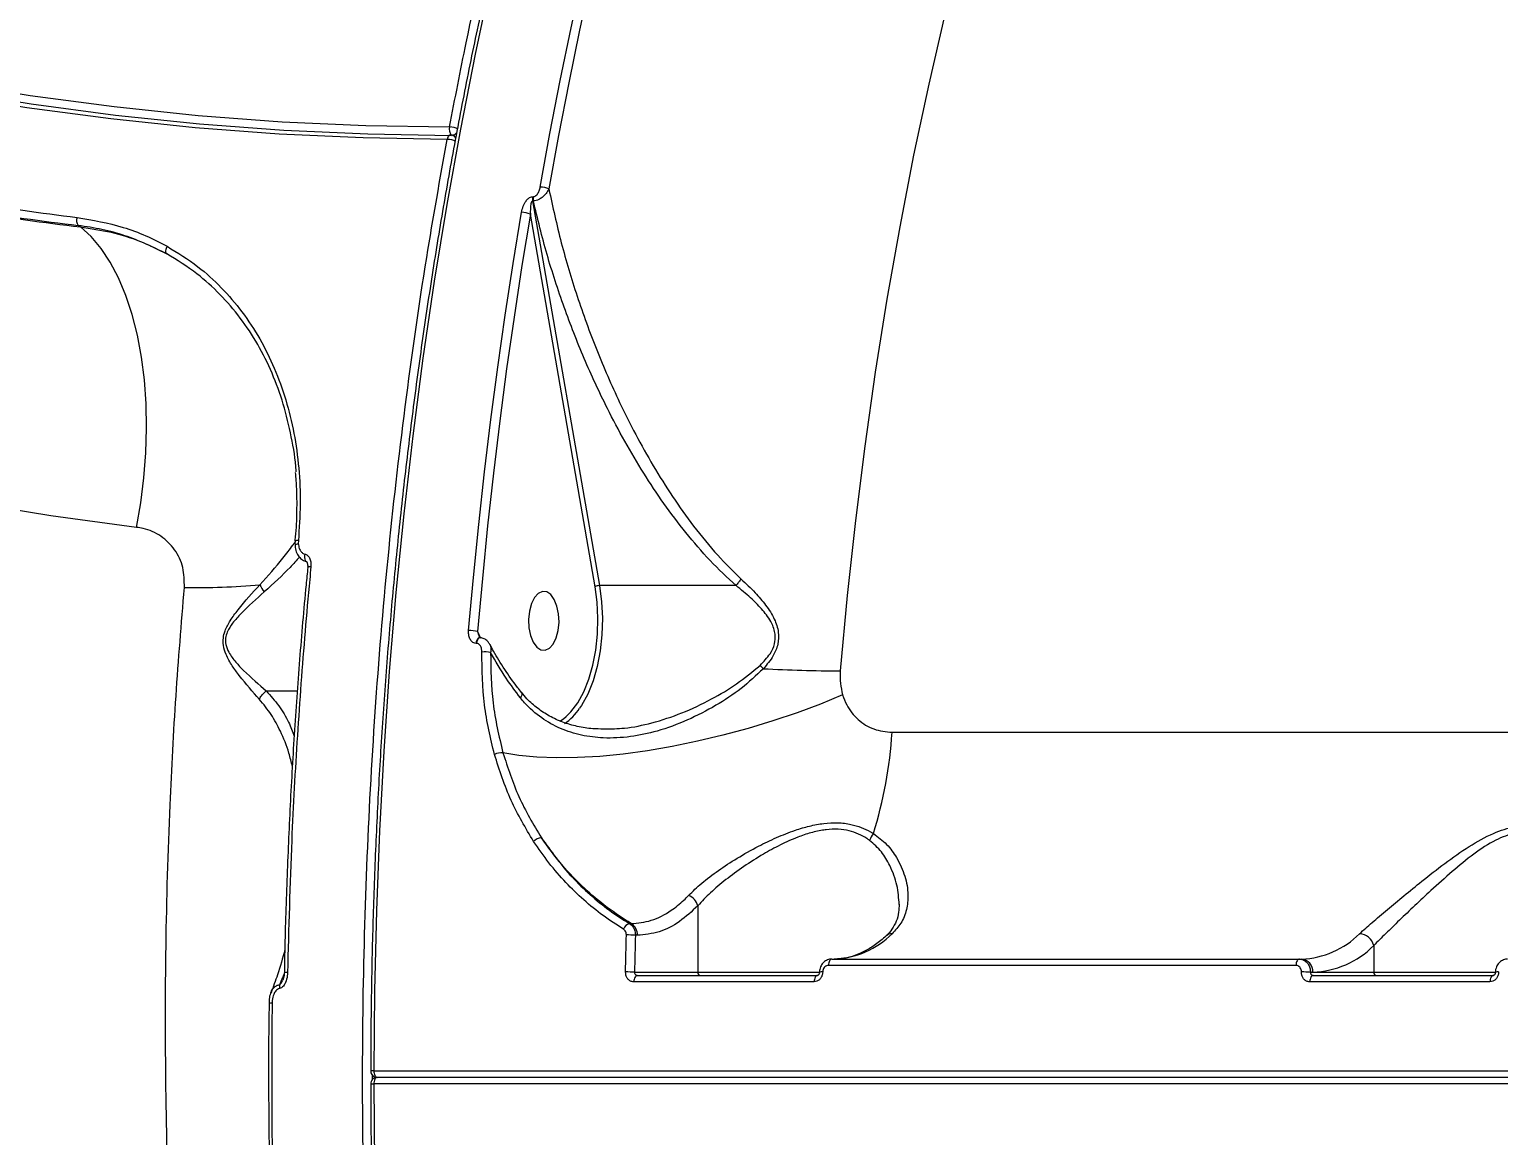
# Model space of a CAD drawing. Header units: millimetres. Extents: x -9609 to 9022, y -7175 to 8108.
# Drawn here: x -4015.3 to -3791.7, y 3598.4 to 3766.6 of the extents above; entities that cross this region are included whole.
import ezdxf

# ---------------------------------------------------------------- set-up
doc = ezdxf.new("R2010")
doc.units = ezdxf.units.MM
for name, color, linetype in [('DIKOM_ОБЪЕКТ', 7, 'Continuous'), ('DIKOM_РАЗМЕР_ЗОНА', 7, 'Continuous'), ('DIKOM_РАЗМЕР_ОБЪЕКТА', 7, 'Continuous')]:
    doc.layers.add(name, color=color, linetype=linetype)
doc.styles.add('style1', font='arial.ttf', dxfattribs={"width": 0.8})
doc.dimstyles.new('1-50', dxfattribs={"dimtxt": 300, "dimasz": 200, "dimexe": 100, "dimexo": 0, "dimgap": 100, "dimtad": 1, "dimtxsty": 'style1', "dimcen": 200, "dimclrd": 7, "dimclre": 7, "dimclrt": 7, "dimadec": 1, "dimazin": 2, "dimtfac": 1, "dimtmove": 0, "dimatfit": 2, "dimfxl": 0, "dimlwd": 25, "dimlwe": 18, "dimarcsym": 0})

# ---------------------------------------------------------------- blocks, each defined once
blk = doc.blocks.new('*D10')
at = {"layer": 'Defpoints', "color": 0, "transparency": 16777216}
for p in [(-405.54, 6589.16), (-8044.66, -3492.79), (424.09, -3492.79)]:
    blk.add_point(p, dxfattribs=at)
at = {"layer": 'DIKOM_РАЗМЕР_ОБЪЕКТА', "color": 7, "lineweight": 18, "transparency": 16777216}
for p, q in [((-405.54, 6589.16), (-8144.66, 6589.16)), ((424.09, -3492.79), (-8144.66, -3492.79))]:
    blk.add_line(p, q, dxfattribs=at)
at = {"layer": 'DIKOM_РАЗМЕР_ОБЪЕКТА', "color": 7, "lineweight": 25, "transparency": 16777216}
blk.add_line((-8044.66, 6389.16), (-8044.66, -3292.79), dxfattribs=at)
at = {"layer": 'DIKOM_РАЗМЕР_ОБЪЕКТА', "color": 7, "transparency": 16777216}
for points in [[(-8077.99, 6389.16), (-8011.32, 6389.16), (-8044.66, 6589.16)], [(-8077.99, -3292.79), (-8011.32, -3292.79), (-8044.66, -3492.79)]]:
    blk.add_solid(points, dxfattribs=at)
at = {"layer": 'DIKOM_РАЗМЕР_ОБЪЕКТА', "color": 7, "transparency": 16777216, "insert": (-8297.83, 1541.5), "char_height": 300, "attachment_point": 5, "rotation": 90, "style": 'style1'}
blk.add_mtext('10100', dxfattribs=at)
blk = doc.blocks.new('*D13')
at = {"layer": 'Defpoints', "color": 0, "transparency": 16777216}
for p in [(-4933.28, 8107.63), (-9158.98, -4977.79), (-1652.91, -4977.79)]:
    blk.add_point(p, dxfattribs=at)
at = {"layer": 'DIKOM_РАЗМЕР_ЗОНА', "color": 7, "lineweight": 18, "transparency": 16777216}
for p, q in [((-4933.28, 8107.63), (-9258.98, 8107.63)), ((-1652.91, -4977.79), (-9258.98, -4977.79))]:
    blk.add_line(p, q, dxfattribs=at)
at = {"layer": 'DIKOM_РАЗМЕР_ЗОНА', "color": 7, "lineweight": 25, "transparency": 16777216}
blk.add_line((-9158.98, 7907.63), (-9158.98, -4777.79), dxfattribs=at)
at = {"layer": 'DIKOM_РАЗМЕР_ЗОНА', "color": 7, "transparency": 16777216}
for points in [[(-9192.32, 7907.63), (-9125.65, 7907.63), (-9158.98, 8107.63)], [(-9192.32, -4777.79), (-9125.65, -4777.79), (-9158.98, -4977.79)]]:
    blk.add_solid(points, dxfattribs=at)
at = {"layer": 'DIKOM_РАЗМЕР_ЗОНА', "color": 7, "transparency": 16777216, "insert": (-9412.26, 1541.5), "char_height": 300, "attachment_point": 5, "rotation": 90, "style": 'style1'}
blk.add_mtext('13100', dxfattribs=at)

msp = doc.modelspace()

# ---------------------------------------------------------------- linework, layer by layer
at = {"layer": 'DIKOM_ОБЪЕКТ', "color": 7, "linetype": 'Continuous', "lineweight": 15}
for p, q in [((-3950.373, 3750.222), (-3950.62, 3750.396)), ((-3938.678, 3741.193), (-3938.573, 3741.193)), ((-3929.183, 3681.864), (-3939.023, 3738.513)), ((-3938.678, 3740.554), (-3928.51, 3682.024)), ((-3938.573, 3740.554), (-3938.678, 3740.554)), ((-4007.494, 3736.587), (-4007.811, 3736.815)), ((-3974.826, 3688.8), (-3974.825, 3688.787)), ((-3974.327, 3688.896), (-3974.335, 3688.394)), ((-3972.909, 3684.812), (-3972.909, 3684.808)), ((-3907.726, 3682.024), (-3928.51, 3682.024)), ((-3947.047, 3675.025), (-3946.624, 3674.052)), ((-3947.215, 3673.232), (-3947.29, 3673.232)), ((-3979.205, 3666.013), (-3974.479, 3666.013)), ((-3927.918, 3660.228), (-3927.719, 3660.235)), ((-3883.968, 3659.715), (-3583.959, 3659.715)), ((-3913.535, 3633.314), (-3913.535, 3623.212)), ((-3923.949, 3630.609), (-3923.665, 3630.609)), ((-3922.725, 3628.825), (-3923.033, 3628.825)), ((-3810.675, 3627.263), (-3810.675, 3623.212)), ((-3893.142, 3625.212), (-3821.997, 3625.212)), ((-3821.997, 3625.212), (-3821.657, 3625.212)), ((-3923.163, 3623.212), (-3913.535, 3623.212)), ((-3922.763, 3622.712), (-3895.334, 3622.712)), ((-3913.535, 3623.212), (-3894.976, 3623.212)), ((-3822.512, 3624.253), (-3893.656, 3624.253)), ((-3820.303, 3623.212), (-3819.943, 3623.212)), ((-3819.943, 3623.212), (-3810.675, 3623.212)), ((-3819.903, 3622.712), (-3792.473, 3622.712)), ((-3810.675, 3623.212), (-3792.116, 3623.212)), ((-3895.848, 3621.747), (-3923.278, 3621.747)), ((-3792.988, 3621.747), (-3820.417, 3621.747)), ((-3978.817, 3618.473), (-3978.815, 3618.471)), ((-3963.098, 3607.586), (-3963.095, 3606.832)), ((-3962.836, 3608.215), (-3547.967, 3608.215)), ((-3547.452, 3607.212), (-3962.321, 3607.212)), ((-3547.967, 3606.21), (-3962.836, 3606.21))]:
    msp.add_line(p, q, dxfattribs=at)
at = {"layer": 'DIKOM_ОБЪЕКТ', "color": 7, "linetype": 'Continuous', "lineweight": 15, "flags": 128}
for points in [[(-4212.761, 3832.758), (-4201.108, 3825.421), (-4189.324, 3818.41), (-4177.418, 3811.728), (-4165.398, 3805.381), (-4153.27, 3799.373), (-4141.043, 3793.707), (-4128.726, 3788.388), (-4116.326, 3783.418), (-4103.851, 3778.801), (-4091.309, 3774.541), (-4078.709, 3770.639), (-4066.059, 3767.099), (-4053.367, 3763.922), (-4040.642, 3761.111), (-4027.891, 3758.668), (-4015.124, 3756.594), (-4002.348, 3754.891), (-3989.572, 3753.56), (-3976.804, 3752.601), (-3964.053, 3752.015), (-3951.328, 3751.803)], [(-3951.681, 3749.919), (-3964.445, 3750.132), (-3977.235, 3750.719), (-3990.041, 3751.681), (-4002.855, 3753.016), (-4015.669, 3754.725), (-4028.475, 3756.805), (-4041.264, 3759.255), (-4054.028, 3762.074), (-4066.758, 3765.261), (-4079.447, 3768.812), (-4092.085, 3772.725), (-4104.664, 3776.999), (-4117.177, 3781.629), (-4129.615, 3786.614), (-4141.969, 3791.949), (-4154.233, 3797.632), (-4166.397, 3803.659), (-4178.454, 3810.025), (-4190.396, 3816.727), (-4202.214, 3823.76), (-4213.902, 3831.119)], [(-4213.075, 3831.667), (-4201.394, 3824.313), (-4189.583, 3817.284), (-4177.649, 3810.587), (-4165.6, 3804.225), (-4153.443, 3798.202), (-4141.187, 3792.523), (-4128.841, 3787.191), (-4116.411, 3782.209), (-4103.906, 3777.581), (-4091.335, 3773.311), (-4078.704, 3769.4), (-4066.024, 3765.851), (-4053.302, 3762.667), (-4040.546, 3759.849), (-4027.766, 3757.4), (-4014.968, 3755.322), (-4002.161, 3753.614), (-3989.355, 3752.28), (-3976.557, 3751.319), (-3963.776, 3750.732), (-3951.02, 3750.519)], [(-3937.512, 3742.667), (-3936.037, 3750.799), (-3934.476, 3758.872), (-3932.83, 3766.88), (-3931.1, 3774.821), (-3929.285, 3782.691), (-3927.389, 3790.487), (-3925.41, 3798.207), (-3923.35, 3805.845)], [(-3922.075, 3805.407), (-3924.13, 3797.785), (-3926.104, 3790.083), (-3927.997, 3782.304), (-3929.807, 3774.451), (-3931.534, 3766.527), (-3933.176, 3758.537), (-3934.733, 3750.483), (-3936.205, 3742.368)], [(-3945.02, 3774.128), (-3947.431, 3762.874), (-3949.673, 3751.488), (-3951.744, 3739.982), (-3953.642, 3728.363), (-3955.365, 3716.642), (-3956.913, 3704.829), (-3958.283, 3692.934), (-3959.475, 3680.967), (-3960.488, 3668.937), (-3961.32, 3656.856), (-3961.972, 3644.733), (-3962.442, 3632.578), (-3962.73, 3620.402), (-3962.836, 3608.215)], [(-3875.949, 3768.933), (-3878.406, 3758.304), (-3880.695, 3747.533), (-3882.814, 3736.632), (-3884.761, 3725.611), (-3886.533, 3714.479), (-3888.131, 3703.248), (-3889.55, 3691.927), (-3890.792, 3680.527), (-3891.854, 3669.06)], [(-3951.195, 3750.579), (-3951.218, 3750.578), (-3951.318, 3750.55), (-3951.414, 3750.485), (-3951.501, 3750.385), (-3951.576, 3750.254), (-3951.637, 3750.096), (-3951.681, 3749.919)], [(-3998.948, 3690.892), (-4012, 3692.651), (-4025.044, 3694.756), (-4038.073, 3697.207), (-4051.08, 3700.002), (-4064.058, 3703.14), (-4076.998, 3706.618), (-4089.895, 3710.436), (-4102.742, 3714.59), (-4115.531, 3719.079), (-4128.255, 3723.9), (-4140.907, 3729.051), (-4153.481, 3734.528), (-4165.968, 3740.329), (-4178.364, 3746.45)], [(-3948.413, 3675.187), (-3947.689, 3683.265), (-3946.884, 3691.314), (-3945.998, 3699.33), (-3945.031, 3707.312), (-3943.985, 3715.255), (-3942.859, 3723.157), (-3941.653, 3731.015), (-3940.369, 3738.826)], [(-3939.023, 3738.513), (-3940.305, 3730.721), (-3941.507, 3722.881), (-3942.63, 3714.998), (-3943.674, 3707.073), (-3944.638, 3699.111), (-3945.522, 3691.113), (-3946.325, 3683.084), (-3947.047, 3675.025)], [(-3998.948, 3690.892), (-3998.298, 3694.641), (-3997.824, 3698.431), (-3997.533, 3702.228), (-3997.425, 3705.997), (-3997.503, 3709.705), (-3997.764, 3713.316), (-3998.207, 3716.799), (-3998.829, 3720.121), (-3999.622, 3723.253), (-4000.581, 3726.165), (-4001.695, 3728.831), (-4002.956, 3731.226), (-4004.352, 3733.33), (-4005.869, 3735.123), (-4007.494, 3736.587)], [(-3994.312, 3733.658), (-3994.399, 3733.487), (-3994.467, 3733.312), (-3994.511, 3733.138), (-3994.531, 3732.973), (-3994.526, 3732.822), (-3994.496, 3732.691), (-3994.442, 3732.585), (-3994.367, 3732.508)], [(-3974.335, 3688.394), (-3974.503, 3688.352), (-3974.642, 3688.303), (-3974.747, 3688.25), (-3974.812, 3688.195), (-3974.836, 3688.14), (-3974.836, 3688.134)], [(-3973.343, 3686.833), (-3973.391, 3686.553), (-3973.395, 3686.28), (-3973.354, 3686.037), (-3973.272, 3685.843), (-3973.156, 3685.713), (-3973.08, 3685.674)], [(-3972.413, 3684.901), (-3972.573, 3684.897), (-3972.706, 3684.887), (-3972.809, 3684.87), (-3972.877, 3684.847), (-3972.908, 3684.819), (-3972.909, 3684.812)], [(-3934.97, 3678.921), (-3935.378, 3679.928), (-3935.915, 3680.671), (-3936.538, 3681.09), (-3937.197, 3681.151), (-3937.839, 3680.849), (-3938.41, 3680.209), (-3938.865, 3679.282), (-3939.167, 3678.143), (-3939.292, 3676.886), (-3939.23, 3675.611), (-3938.984, 3674.421), (-3938.576, 3673.415), (-3938.039, 3672.672), (-3937.416, 3672.253), (-3936.757, 3672.192), (-3936.116, 3672.494), (-3935.544, 3673.134), (-3935.089, 3674.061), (-3934.787, 3675.2), (-3934.662, 3676.457), (-3934.725, 3677.732), (-3934.97, 3678.921)], [(-3933.578, 3662.096), (-3932.855, 3662.817), (-3931.816, 3664.199), (-3930.897, 3665.872), (-3930.12, 3667.799), (-3929.503, 3669.932), (-3929.061, 3672.224), (-3928.805, 3674.619), (-3928.739, 3677.062), (-3928.866, 3679.496), (-3929.183, 3681.864)], [(-3928.51, 3682.024), (-3928.184, 3679.582), (-3928.053, 3677.071), (-3928.121, 3674.552), (-3928.386, 3672.082), (-3928.842, 3669.719), (-3929.478, 3667.519), (-3930.279, 3665.533), (-3931.227, 3663.807), (-3931.523, 3663.366)], [(-3946.709, 3674.074), (-3946.845, 3674.038), (-3946.979, 3673.923), (-3947.091, 3673.74), (-3947.172, 3673.503), (-3947.215, 3673.232)], [(-3891.501, 3665.418), (-3894.882, 3664.011), (-3898.431, 3662.679), (-3902.111, 3661.434), (-3905.889, 3660.288), (-3909.725, 3659.253), (-3913.583, 3658.339), (-3917.423, 3657.555), (-3921.208, 3656.909), (-3924.901, 3656.407), (-3928.466, 3656.054), (-3931.866, 3655.854), (-3935.069, 3655.809), (-3938.043, 3655.918), (-3940.759, 3656.182), (-3943.189, 3656.596)], [(-3934.521, 3661.398), (-3933.992, 3661.758), (-3933.578, 3662.096)], [(-3924.535, 3623.25), (-3924.521, 3623.954), (-3924.506, 3624.657), (-3924.491, 3625.361), (-3924.475, 3626.064), (-3924.458, 3626.767), (-3924.441, 3627.47), (-3924.423, 3628.174), (-3924.405, 3628.877)], [(-3923.033, 3628.825), (-3923.052, 3628.124), (-3923.069, 3627.422), (-3923.086, 3626.721), (-3923.103, 3626.019), (-3923.119, 3625.317), (-3923.134, 3624.616), (-3923.149, 3623.914), (-3923.163, 3623.212)], [(-3893.142, 3625.212), (-3893.24, 3625.194), (-3893.334, 3625.14), (-3893.421, 3625.052), (-3893.499, 3624.933), (-3893.563, 3624.789), (-3893.612, 3624.623), (-3893.643, 3624.442), (-3893.656, 3624.253)], [(-3821.997, 3625.212), (-3822.095, 3625.194), (-3822.19, 3625.14), (-3822.277, 3625.052), (-3822.354, 3624.933), (-3822.418, 3624.789), (-3822.467, 3624.623), (-3822.499, 3624.442), (-3822.512, 3624.253)], [(-3922.763, 3622.712), (-3922.861, 3622.694), (-3922.956, 3622.639), (-3923.043, 3622.551), (-3923.121, 3622.431), (-3923.185, 3622.286), (-3923.233, 3622.119), (-3923.265, 3621.937), (-3923.278, 3621.747)], [(-3895.334, 3622.712), (-3895.432, 3622.694), (-3895.526, 3622.639), (-3895.614, 3622.551), (-3895.691, 3622.431), (-3895.755, 3622.286), (-3895.804, 3622.119), (-3895.835, 3621.937), (-3895.848, 3621.747)], [(-3819.903, 3622.712), (-3820.001, 3622.694), (-3820.096, 3622.639), (-3820.183, 3622.551), (-3820.26, 3622.431), (-3820.325, 3622.286), (-3820.373, 3622.119), (-3820.404, 3621.937), (-3820.417, 3621.747)], [(-3792.473, 3622.712), (-3792.572, 3622.694), (-3792.666, 3622.639), (-3792.754, 3622.551), (-3792.831, 3622.431), (-3792.895, 3622.286), (-3792.944, 3622.119), (-3792.975, 3621.937), (-3792.988, 3621.747)], [(-3962.836, 3608.215), (-3962.826, 3608.019), (-3962.797, 3607.831), (-3962.75, 3607.658), (-3962.686, 3607.506), (-3962.608, 3607.381), (-3962.518, 3607.289), (-3962.422, 3607.231), (-3962.321, 3607.212)], [(-3962.321, 3607.212), (-3962.422, 3607.193), (-3962.518, 3607.136), (-3962.608, 3607.043), (-3962.686, 3606.918), (-3962.75, 3606.766), (-3962.797, 3606.593), (-3962.826, 3606.405), (-3962.836, 3606.21)], [(-3962.836, 3606.21), (-3962.73, 3594.022)]]:
    msp.add_lwpolyline(points, dxfattribs=at)
at = {"layer": 'DIKOM_ОБЪЕКТ', "color": 7, "linetype": 'Continuous', "lineweight": 15}
for centre, radius, start, end in [((-3949.908, 3751.444), 1.465, 165.80223, 216.48104), ((-3951.3, 3749.13), 2.673, 60.59446, 90.58585), ((-3951.652, 3747.217), 2.702, 60.94873, 90.61232), ((-3951.197, 3749.579), 1, 54.75163, 89.88679), ((-3951.083, 3751.582), 1.07, 280.54695, 322.8714), ((-3951.007, 3749.849), 0.67, 21.13946, 54.72503), ((-3936.802, 3740.873), 1.902, 170.33693, 189.66307), ((-3936.698, 3740.873), 1.902, 170.33693, 189.66307), ((-3937.499, 3739.719), 2.947, 63.97081, 90.26485), ((-3952.025, 4198.674), 464.013, 261.00953, 263.07091), ((-3951.685, 4198.634), 465.218, 261.01004, 263.0707), ((-3951.364, 4198.658), 465.468, 261.00015, 263.07395), ((-3940.337, 3735.917), 2.909, 63.15511, 90.63508), ((-4006.775, 3737.609), 1.306, 160.24496, 217.47446), ((-3974.464, 3688.268), 0.643, 77.7098, 124.2239), ((-3990.14, 3793.668), 111.945, 269.21635, 275.09872), ((-3976.811, 3683.465), 3.622, 201.02121, 221.58753), ((-3928.525, 3680.593), 1.431, 89.37909, 117.34231), ((-3948.369, 3669.716), 5.471, 76.02236, 90.46193), ((-3946.445, 3673.308), 0.848, 115.64383, 185.15194), ((-3946.016, 3667.141), 4.797, 78.58107, 94.54512), ((-3879.599, 3693.611), 34.078, 224.09845, 225.31336), ((-3891.426, 3896.883), 227.823, 266.94607, 269.89241), ((-3938.657, 3668.132), 8.58, 304.13165, 326.25633), ((-3951.365, 3664.179), 67.545, 342.88939, 356.21052), ((-3943.327, 3653.892), 2.708, 87.06955, 115.28853), ((-3937.187, 3641.768), 1.894, 94.8166, 134.9009), ((-3884.585, 3642.396), 2.933, 139.35769, 162.84842), ((-3915.955, 3632.588), 2.527, 16.69195, 66.20847), ((-3923.618, 3629.349), 1.303, 104.71695, 161.11229), ((-3924.356, 3611.915), 16.961, 85.52841, 90.16548), ((-3924.781, 3628.882), 2.057, 358.42247, 57.13752), ((-3893.277, 3638.326), 13.122, 272.07338, 315.13991), ((-3884.008, 3627.747), 1.323, 88.58705, 131.54454), ((-3822.132, 3638.327), 13.123, 272.07238, 315.13863), ((-3812.982, 3626.7), 2.375, 13.70967, 86.33376), ((-3820.441, 3636.98), 13.777, 272.07063, 315.14173), ((-3821.812, 3623.345), 1.873, 355.92775, 85.27287), ((-3976.133, 3620.791), 2.359, 86.26986, 98.17183), ((-3924.486, 3600.335), 22.915, 86.68997, 90.12194), ((-3913.067, 3623.179), 0.469, 175.97245, 265.24477), ((-3894.683, 3620.773), 2.482, 86.56428, 97.78575), ((-3821.626, 3600.347), 22.903, 86.6891, 90.12282), ((-3810.207, 3623.179), 0.469, 176.00706, 265.21015), ((-3791.823, 3620.771), 2.484, 86.56077, 97.78498), ((-3975.666, 3620.911), 1.55, 164.12538, 186.96673), ((-3978.469, 3614.554), 3.935, 87.94208, 95.07279), ((-3962.983, 3568.286), 39.929, 89.78939, 90.48526), ((-3962.321, 3608.212), 1, 179.92957, 196.56023), ((-3962.321, 3606.212), 1, 90, 180.07043), ((-3962.321, 3608.212), 1, 196.56023, 270), ((-3962.99, 3642.938), 36.729, 269.48442, 270.24093)]:
    msp.add_arc(centre, radius, start, end, dxfattribs=at)
for points, knots in [([(-3794.997, 4016.565), (-3795.556, 4016.327), (-3798.053, 4015.263), (-3802.45, 4013.061), (-3808.182, 4009.957), (-3813.866, 4006.526), (-3819.5, 4002.8), (-3825.078, 3998.774), (-3830.597, 3994.453), (-3836.053, 3989.841), (-3841.441, 3984.94), (-3846.757, 3979.754), (-3851.997, 3974.288), (-3857.157, 3968.546), (-3862.234, 3962.531), (-3867.223, 3956.249), (-3872.121, 3949.704), (-3876.923, 3942.902), (-3881.627, 3935.847), (-3886.229, 3928.545), (-3890.725, 3921.002), (-3895.113, 3913.223), (-3899.388, 3905.213), (-3903.548, 3896.98), (-3907.589, 3888.529), (-3911.51, 3879.867), (-3915.305, 3871), (-3918.974, 3861.934), (-3922.512, 3852.678), (-3925.919, 3843.237), (-3929.19, 3833.619), (-3932.324, 3823.83), (-3935.318, 3813.879), (-3938.169, 3803.773), (-3940.877, 3793.519), (-3943.439, 3783.125), (-3945.853, 3772.6), (-3948.117, 3761.95), (-3950.228, 3751.183), (-3952.188, 3740.309), (-3953.993, 3729.335), (-3955.641, 3718.269), (-3957.133, 3707.119), (-3958.467, 3695.895), (-3959.641, 3684.604), (-3960.655, 3673.254), (-3961.508, 3661.856), (-3962.2, 3650.416), (-3962.731, 3638.943), (-3963.096, 3627.447), (-3963.284, 3617.2), (-3963.31, 3610.787), (-3963.321, 3608.213)], [0, 0, 0, 0, 0.0058772, 0.026268, 0.0466646, 0.0670672, 0.0874751, 0.107888, 0.1283052, 0.1487261, 0.1691504, 0.1895772, 0.2100068, 0.2304374, 0.2508696, 0.2713032, 0.2917371, 0.3121714, 0.3326061, 0.3530407, 0.373475, 0.3939091, 0.4143429, 0.4347762, 0.4552088, 0.4756411, 0.4960728, 0.516504, 0.5369347, 0.5573648, 0.5777943, 0.5982232, 0.6186518, 0.6390797, 0.6595072, 0.6799344, 0.7003611, 0.7207873, 0.7412133, 0.7616389, 0.7820642, 0.8024892, 0.8229139, 0.8433384, 0.8637627, 0.8841869, 0.9046108, 0.9250347, 0.9454585, 0.9658821, 0.9863058, 1, 1, 1, 1]), ([(-3951.328, 3751.803), (-3950.494, 3756.086), (-3948.249, 3767.626), (-3944.078, 3786.035), (-3938.683, 3806.83), (-3932.637, 3827.203), (-3925.946, 3847.071), (-3918.615, 3866.349), (-3910.806, 3884.615), (-3902.557, 3901.828), (-3893.914, 3917.973), (-3884.738, 3933.315), (-3875.036, 3947.762), (-3864.832, 3961.243), (-3854.349, 3973.459), (-3843.631, 3984.402), (-3832.722, 3994.076), (-3821.451, 4002.683), (-3809.822, 4009.975), (-3801.445, 4014.6), (-3796.953, 4016.373), (-3796.491, 4016.555)], [0, 0, 0, 0, 0.0328956, 0.0886206, 0.1443883, 0.2001135, 0.2574568, 0.3148471, 0.3721905, 0.4279156, 0.4836834, 0.5394085, 0.596752, 0.6541423, 0.7114857, 0.7672102, 0.8229774, 0.8787013, 0.9360445, 0.9934342, 1, 1, 1, 1]), ([(-3795.845, 3197.683), (-3798.098, 3198.65), (-3804.312, 3201.319), (-3814.309, 3207.131), (-3825.808, 3214.947), (-3837.058, 3224.051), (-3848.014, 3234.325), (-3858.636, 3245.769), (-3868.903, 3258.379), (-3878.801, 3272.115), (-3888.307, 3286.923), (-3897.373, 3302.733), (-3905.959, 3319.472), (-3913.933, 3336.88), (-3921.294, 3354.905), (-3928.066, 3373.47), (-3934.322, 3392.742), (-3940.039, 3412.635), (-3945.19, 3433.067), (-3949.815, 3454.246), (-3953.867, 3476.175), (-3957.323, 3498.826), (-3960.129, 3521.851), (-3962.273, 3545.143), (-3963.743, 3568.594), (-3964.528, 3592.132), (-3964.614, 3615.718), (-3964.014, 3639.313), (-3962.736, 3662.843), (-3960.79, 3686.202), (-3958.171, 3709.269), (-3955.139, 3730.54), (-3952.748, 3743.939), (-3951.681, 3749.919)], [0, 0, 0, 0, 0.01887793, 0.05205827, 0.08529183, 0.11852553, 0.15170617, 0.1847821, 0.21785857, 0.25103888, 0.28427254, 0.31750612, 0.35068658, 0.38376281, 0.41561986, 0.44757024, 0.47956788, 0.51156559, 0.54351579, 0.57537307, 0.60844923, 0.64162982, 0.67486347, 0.70809709, 0.74127764, 0.77435393, 0.80743024, 0.84061079, 0.87384445, 0.90707809, 0.94025866, 0.97333492, 1, 1, 1, 1]), ([(-3940.369, 3738.826), (-3940.298, 3739.137), (-3940.161, 3739.733), (-3939.769, 3740.467), (-3939.358, 3740.918), (-3939, 3741.15), (-3938.785, 3741.178), (-3938.678, 3741.193)], [0, 0, 0, 0, 0.3088856, 0.5923186, 0.7696746, 0.8845066, 1, 1, 1, 1]), ([(-3938.573, 3741.193), (-3938.504, 3741.201), (-3938.365, 3741.219), (-3938.139, 3741.366), (-3937.883, 3741.648), (-3937.643, 3742.103), (-3937.557, 3742.473), (-3937.512, 3742.667)], [0, 0, 0, 0, 0.1190505, 0.2374154, 0.4122929, 0.6910263, 1, 1, 1, 1]), ([(-3936.205, 3742.368), (-3936.331, 3742.132), (-3936.577, 3741.67), (-3937.153, 3741.113), (-3937.701, 3740.776), (-3938.166, 3740.596), (-3938.435, 3740.568), (-3938.573, 3740.554)], [0, 0, 0, 0, 0.2736595, 0.5372032, 0.720771, 0.8565675, 1, 1, 1, 1]), ([(-3936.205, 3742.368), (-3935.61, 3739.638), (-3934.418, 3734.179), (-3931.959, 3726.008), (-3929.016, 3717.885), (-3925.239, 3709.217), (-3921.314, 3701.768), (-3917.427, 3695.548), (-3914.17, 3690.976), (-3910.718, 3686.72), (-3908.15, 3684.209), (-3906.939, 3683.024)], [0, 0, 0, 0, 0.1269748, 0.2539535, 0.3836704, 0.5133745, 0.6746722, 0.7565607, 0.8384274, 0.9238179, 1, 1, 1, 1]), ([(-3938.678, 3740.554), (-3938.692, 3740.552), (-3938.725, 3740.547), (-3938.777, 3740.502), (-3938.868, 3740.358), (-3939.039, 3739.696), (-3939.03, 3739.043), (-3939.023, 3738.513)], [0, 0, 0, 0, 0.0233403, 0.0519662, 0.1042543, 0.2733689, 1, 1, 1, 1]), ([(-3907.719, 3682.027), (-3909.061, 3683.275), (-3911.761, 3685.786), (-3915.384, 3690.03), (-3918.738, 3694.487), (-3921.824, 3699.147), (-3924.687, 3703.982), (-3927.763, 3709.785), (-3930.907, 3716.566), (-3933.966, 3724.401), (-3936.593, 3732.406), (-3937.913, 3737.838), (-3938.573, 3740.554)], [0, 0, 0, 0, 0.0822816, 0.1655655, 0.247517, 0.32949, 0.4129243, 0.49637, 0.6209045, 0.7454527, 0.8727286, 1, 1, 1, 1]), ([(-4008.004, 3738.05), (-4005.626, 3737.635), (-4002.024, 3737.006), (-3997.528, 3735.318), (-3995.384, 3734.211), (-3994.312, 3733.658)], [0, 0, 0, 0, 0.4927524, 0.7463732, 1, 1, 1, 1]), ([(-3994.367, 3732.508), (-3996.444, 3733.513), (-3999.591, 3735.036), (-4004.188, 3736.268), (-4006.604, 3736.632), (-4007.811, 3736.815)], [0, 0, 0, 0, 0.4928108, 0.746403, 1, 1, 1, 1]), ([(-4007.494, 3736.587), (-4005.919, 3736.357), (-4002.822, 3735.904), (-3998.413, 3734.526), (-3995.721, 3733.183), (-3994.367, 3732.508)], [0, 0, 0, 0, 0.3395463, 0.6677714, 1, 1, 1, 1]), ([(-3974.674, 3699.349), (-3974.675, 3699.391), (-3974.749, 3701.21), (-3975.351, 3704.684), (-3976.534, 3709.676), (-3978.258, 3714.383), (-3980.441, 3718.78), (-3983.1, 3722.799), (-3986.2, 3726.392), (-3989.892, 3729.759), (-3992.793, 3731.541), (-3994.367, 3732.508)], [0, 0, 0, 0, 0.0028676, 0.1241066, 0.2454124, 0.3670986, 0.4884058, 0.6105136, 0.7330028, 0.8551081, 1, 1, 1, 1]), ([(-3994.312, 3733.658), (-3992.708, 3732.67), (-3989.752, 3730.848), (-3985.992, 3727.407), (-3982.836, 3723.735), (-3980.13, 3719.627), (-3977.904, 3715.134), (-3976.164, 3710.318), (-3974.912, 3705.228), (-3974.189, 3699.914), (-3973.936, 3694.45), (-3974.197, 3690.746), (-3974.327, 3688.896)], [0, 0, 0, 0, 0.1166807, 0.2150855, 0.3137964, 0.4122026, 0.5100624, 0.6082274, 0.7060851, 0.8039547, 0.9021326, 1, 1, 1, 1]), ([(-3974.804, 3699.225), (-3974.734, 3698.395), (-3974.557, 3696.295), (-3974.59, 3692.853), (-3974.684, 3690.197), (-3974.856, 3688.841), (-3974.862, 3688.793)], [0, 0, 0, 0, 0.2431661, 0.614528, 0.9863471, 1, 1, 1, 1]), ([(-3991.671, 3681.734), (-3991.683, 3682.767), (-3991.706, 3684.869), (-3993.054, 3687.622), (-3995.174, 3689.686), (-3997.303, 3690.632), (-3998.617, 3690.84), (-3998.948, 3690.892)], [0, 0, 0, 0, 0.2187085, 0.4447776, 0.6794107, 0.9192018, 1, 1, 1, 1]), ([(-3980.191, 3682.166), (-3978.978, 3683.521), (-3977.138, 3685.576), (-3975.487, 3687.719), (-3974.946, 3688.494), (-3974.831, 3688.658)], [0, 0, 0, 0, 0.6043444, 0.9162192, 1, 1, 1, 1]), ([(-3974.807, 3688.964), (-3974.827, 3688.812), (-3974.864, 3688.533), (-3974.821, 3688.262), (-3974.801, 3688.139)], [0, 0, 0, 0, 0.5474365, 1, 1, 1, 1]), ([(-3974.823, 3688.135), (-3974.819, 3688.037), (-3974.801, 3687.628), (-3974.599, 3686.973), (-3974.164, 3686.283), (-3973.623, 3685.823), (-3973.207, 3685.727), (-3973.034, 3685.686)], [0, 0, 0, 0, 0.0875813, 0.3676205, 0.6127015, 0.8382423, 1, 1, 1, 1]), ([(-3974.335, 3688.394), (-3974.301, 3688.152), (-3974.239, 3687.712), (-3973.96, 3687.214), (-3973.651, 3686.927), (-3973.431, 3686.86), (-3973.343, 3686.833)], [0, 0, 0, 0, 0.3467086, 0.6312425, 0.851213, 1, 1, 1, 1]), ([(-3974.166, 3686.366), (-3974.625, 3685.852), (-3976.106, 3684.193), (-3978.125, 3682.34), (-3979.52, 3681.061)], [0, 0, 0, 0, 0.3095933, 1, 1, 1, 1]), ([(-3972.892, 3684.806), (-3972.982, 3683.926), (-3973.457, 3679.267), (-3974.158, 3670.78), (-3974.985, 3659.367), (-3975.638, 3647.941), (-3976.116, 3636.499), (-3976.384, 3628.226), (-3976.446, 3623.762), (-3976.454, 3623.126)], [0, 0, 0, 0, 0.04331, 0.2293382, 0.4149245, 0.5998572, 0.7843591, 0.9692676, 1, 1, 1, 1]), ([(-3972.413, 3684.901), (-3972.476, 3684.245), (-3972.791, 3680.968), (-3973.551, 3672.422), (-3974.526, 3659.211), (-3975.483, 3641.906), (-3975.802, 3629.859), (-3975.98, 3623.145)], [0, 0, 0, 0, 0.0321578, 0.1607928, 0.4182842, 0.6757753, 1, 1, 1, 1]), ([(-3973.343, 3686.833), (-3973.302, 3686.822), (-3973.146, 3686.783), (-3972.879, 3686.612), (-3972.591, 3686.22), (-3972.395, 3685.626), (-3972.407, 3685.151), (-3972.413, 3684.901)], [0, 0, 0, 0, 0.0578934, 0.2244017, 0.4299963, 0.7004708, 1, 1, 1, 1]), ([(-3973.085, 3685.678), (-3973.083, 3685.677), (-3973.079, 3685.675), (-3973.02, 3685.596), (-3972.956, 3685.442), (-3972.895, 3685.177), (-3972.905, 3684.947), (-3972.911, 3684.81)], [0, 0, 0, 0, 0.1127331, 0.2564256, 0.4282023, 0.6606187, 1, 1, 1, 1]), ([(-3906.939, 3683.024), (-3906.966, 3682.994), (-3907.112, 3682.829), (-3907.4, 3682.482), (-3907.605, 3682.189), (-3907.719, 3682.027)], [0, 0, 0, 0, 0.0927748, 0.4978656, 1, 1, 1, 1]), ([(-3906.939, 3683.024), (-3906.215, 3682.342), (-3904.885, 3681.087), (-3903.163, 3679.073), (-3901.881, 3677.104), (-3901.183, 3675.051), (-3901.268, 3673.081), (-3902.085, 3671.133), (-3903.024, 3670.021), (-3903.564, 3669.383)], [0, 0, 0, 0, 0.1839922, 0.3383997, 0.495621, 0.6241582, 0.7374461, 0.8492022, 1, 1, 1, 1]), ([(-3895.043, 3278.954), (-3896.223, 3280.244), (-3900.627, 3285.059), (-3907.923, 3294.45), (-3916.895, 3307.089), (-3925.464, 3320.773), (-3933.646, 3335.374), (-3941.414, 3350.859), (-3948.734, 3367.146), (-3955.571, 3384.164), (-3961.905, 3401.875), (-3967.712, 3420.264), (-3972.996, 3439.287), (-3977.74, 3458.872), (-3981.926, 3478.924), (-3985.535, 3499.353), (-3988.552, 3520.115), (-3990.961, 3541.182), (-3992.769, 3562.514), (-3993.976, 3584.026), (-3994.575, 3605.618), (-3994.57, 3627.19), (-3993.988, 3647.08), (-3993.016, 3665.269), (-3992.12, 3676.245), (-3991.671, 3681.734)], [0, 0, 0, 0, 0.01666681, 0.06220925, 0.1076088, 0.15304032, 0.19861408, 0.24426093, 0.28990805, 0.33548242, 0.38091429, 0.42641911, 0.47206679, 0.5177871, 0.56350783, 0.60915616, 0.65466165, 0.70027901, 0.74603886, 0.79187172, 0.83770495, 0.88346574, 0.92908368, 0.96454184, 1, 1, 1, 1]), ([(-3980.245, 3664.718), (-3981.267, 3665.866), (-3982.648, 3667.419), (-3984.407, 3669.813), (-3985.29, 3671.313), (-3985.763, 3672.777), (-3985.794, 3674.036), (-3985.462, 3675.356), (-3984.665, 3676.831), (-3982.85, 3679.257), (-3981.307, 3680.945), (-3980.191, 3682.166)], [0, 0, 0, 0, 0.2657866, 0.3593802, 0.4543075, 0.5177548, 0.5632842, 0.6085742, 0.6803214, 0.7688732, 1, 1, 1, 1]), ([(-3979.52, 3681.061), (-3980.707, 3680.011), (-3982.337, 3678.57), (-3984.264, 3676.468), (-3985.107, 3675.196), (-3985.455, 3674.029), (-3985.393, 3672.914), (-3984.836, 3671.648), (-3983.873, 3670.353), (-3981.896, 3668.33), (-3980.323, 3666.96), (-3979.219, 3666.011), (-3979.217, 3666.01)], [0, 0, 0, 0, 0.2369837, 0.3252782, 0.3938158, 0.4351345, 0.4764557, 0.5364571, 0.6308545, 0.7257777, 0.9996844, 1, 1, 1, 1]), ([(-3907.726, 3682.024), (-3907.724, 3682.024), (-3907.722, 3682.024), (-3907.72, 3682.025), (-3907.719, 3682.026), (-3907.719, 3682.027)], [0, 0, 0, 0, 0.43499427, 0.75089926, 1, 1, 1, 1]), ([(-3904.072, 3669.896), (-3903.527, 3670.455), (-3902.591, 3671.413), (-3901.806, 3673.048), (-3901.71, 3674.169), (-3901.858, 3675.337), (-3902.459, 3676.778), (-3903.791, 3678.525), (-3905.602, 3680.3), (-3906.975, 3681.414), (-3907.726, 3682.024)], [0, 0, 0, 0, 0.15041188, 0.25791723, 0.34207851, 0.36555923, 0.49050869, 0.64881688, 0.80791954, 1, 1, 1, 1]), ([(-3947.29, 3673.232), (-3947.408, 3673.247), (-3947.645, 3673.277), (-3947.973, 3673.521), (-3948.26, 3673.948), (-3948.429, 3674.539), (-3948.418, 3674.983), (-3948.413, 3675.187)], [0, 0, 0, 0, 0.1521971, 0.3040101, 0.5079579, 0.7732167, 1, 1, 1, 1]), ([(-3947.047, 3675.025), (-3947.021, 3674.89), (-3946.968, 3674.619), (-3946.864, 3674.356), (-3946.812, 3674.225)], [0, 0, 0, 0, 0.5018828, 1, 1, 1, 1]), ([(-3946.715, 3674.06), (-3946.713, 3674.059), (-3946.705, 3674.055), (-3946.742, 3674.089), (-3946.786, 3674.152), (-3946.807, 3674.211), (-3946.812, 3674.225)], [0, 0, 0, 0, 0.1288558, 0.4928173, 0.8746553, 1, 1, 1, 1]), ([(-3945.208, 3673.068), (-3945.279, 3673.207), (-3945.445, 3673.534), (-3945.896, 3673.88), (-3946.357, 3674.079), (-3946.631, 3674.055), (-3946.707, 3674.049)], [0, 0, 0, 0, 0.2433259, 0.5722643, 0.881155, 1, 1, 1, 1]), ([(-3946.397, 3671.923), (-3946.404, 3672.089), (-3946.419, 3672.418), (-3946.581, 3672.824), (-3946.804, 3673.09), (-3947.021, 3673.214), (-3947.16, 3673.227), (-3947.215, 3673.232)], [0, 0, 0, 0, 0.27180093, 0.53885665, 0.73757423, 0.89650748, 1, 1, 1, 1]), ([(-3944.484, 3656.34), (-3945.084, 3658.842), (-3946.299, 3663.909), (-3946.364, 3669.229), (-3946.397, 3671.923)], [0, 0, 0, 0, 0.4937608, 1, 1, 1, 1]), ([(-3945.19, 3673.054), (-3945.167, 3673.022), (-3945.041, 3672.84), (-3944.985, 3672.415), (-3945.041, 3672.022), (-3945.067, 3671.843)], [0, 0, 0, 0, 0.1046707, 0.5904554, 1, 1, 1, 1]), ([(-3940.367, 3665.781), (-3940.575, 3666.035), (-3941.514, 3667.18), (-3942.944, 3669.283), (-3944.333, 3671.468), (-3944.979, 3672.739), (-3945.151, 3673.076)], [0, 0, 0, 0, 0.1077448, 0.4853465, 0.8633537, 1, 1, 1, 1]), ([(-3945.067, 3671.843), (-3945.037, 3669.272), (-3944.978, 3664.066), (-3943.79, 3659.107), (-3943.189, 3656.596)], [0, 0, 0, 0, 0.493765, 1, 1, 1, 1]), ([(-3940.539, 3664.955), (-3941.281, 3665.941), (-3942.981, 3668.198), (-3944.315, 3670.529), (-3945.067, 3671.843)], [0, 0, 0, 0, 0.4365802, 1, 1, 1, 1]), ([(-3903.564, 3669.383), (-3904.665, 3668.352), (-3906.896, 3666.265), (-3910.843, 3663.696), (-3915.129, 3661.463), (-3919.513, 3659.861), (-3923.823, 3658.94), (-3927.693, 3658.74), (-3931.273, 3659.183), (-3934.448, 3660.182), (-3937.391, 3661.822), (-3939.361, 3663.538), (-3940.325, 3664.698), (-3940.539, 3664.955)], [0, 0, 0, 0, 0.1027354, 0.2080235, 0.3199182, 0.4345889, 0.5337358, 0.635545, 0.7190752, 0.8048808, 0.8885068, 0.9753298, 1, 1, 1, 1]), ([(-3927.719, 3660.235), (-3926.72, 3660.247), (-3924.336, 3660.274), (-3920.371, 3661.109), (-3915.902, 3662.579), (-3911.581, 3664.632), (-3907.535, 3667.004), (-3905.233, 3668.926), (-3904.072, 3669.896)], [0, 0, 0, 0, 0.1201924, 0.2866875, 0.4714232, 0.6604371, 0.8286435, 1, 1, 1, 1]), ([(-3891.854, 3669.06), (-3891.859, 3669.001), (-3891.909, 3668.361), (-3891.903, 3667.108), (-3891.637, 3665.988), (-3891.501, 3665.418)], [0, 0, 0, 0, 0.0468104, 0.5142716, 1, 1, 1, 1]), ([(-3980.245, 3664.718), (-3980.228, 3664.757), (-3980.12, 3664.999), (-3979.825, 3665.479), (-3979.432, 3665.822), (-3979.217, 3666.01)], [0, 0, 0, 0, 0.0794543, 0.49711, 1, 1, 1, 1]), ([(-3975.233, 3654.515), (-3975.398, 3655.2), (-3975.847, 3657.065), (-3976.929, 3659.705), (-3978.396, 3662.459), (-3979.627, 3663.963), (-3980.245, 3664.718)], [0, 0, 0, 0, 0.1802487, 0.4901589, 0.7439332, 1, 1, 1, 1]), ([(-3979.217, 3666.01), (-3979.216, 3666.011), (-3979.214, 3666.012), (-3979.21, 3666.013), (-3979.207, 3666.013), (-3979.205, 3666.013)], [0, 0, 0, 0, 0.2464664, 0.5606694, 1, 1, 1, 1]), ([(-3979.205, 3666.013), (-3978.555, 3665.272), (-3977.253, 3663.789), (-3975.836, 3661.48), (-3975.23, 3659.85), (-3974.968, 3659.146)], [0, 0, 0, 0, 0.3621301, 0.7244502, 1, 1, 1, 1]), ([(-3940.414, 3665.768), (-3940.376, 3665.718), (-3940.286, 3665.602), (-3940.351, 3665.314), (-3940.464, 3665.076), (-3940.529, 3664.971), (-3940.539, 3664.955)], [0, 0, 0, 0, 0.2985221, 0.7072435, 0.9544709, 1, 1, 1, 1]), ([(-3927.913, 3660.208), (-3928.446, 3660.21), (-3929.797, 3660.214), (-3931.873, 3660.56), (-3934.09, 3661.196), (-3936.118, 3662.123), (-3937.935, 3663.324), (-3939.368, 3664.544), (-3940.097, 3665.463), (-3940.367, 3665.805)], [0, 0, 0, 0, 0.109961, 0.2787708, 0.4441589, 0.6031344, 0.7585633, 0.9104384, 1, 1, 1, 1]), ([(-3891.501, 3665.418), (-3891.313, 3664.899), (-3890.786, 3663.444), (-3889.211, 3661.519), (-3886.792, 3660.003), (-3884.916, 3659.811), (-3883.968, 3659.715)], [0, 0, 0, 0, 0.1529642, 0.4283618, 0.7114396, 1, 1, 1, 1]), ([(-3938.524, 3643.109), (-3939.741, 3645.146), (-3942.205, 3649.266), (-3943.719, 3653.964), (-3944.484, 3656.34)], [0, 0, 0, 0, 0.4941763, 1, 1, 1, 1]), ([(-3943.189, 3656.596), (-3942.458, 3654.324), (-3940.978, 3649.727), (-3938.566, 3645.695), (-3937.346, 3643.655)], [0, 0, 0, 0, 0.4941543, 1, 1, 1, 1]), ([(-3914.936, 3634.9), (-3914.303, 3635.514), (-3913.019, 3636.761), (-3910.483, 3638.674), (-3907.57, 3640.584), (-3904.577, 3642.277), (-3901.582, 3643.724), (-3898.972, 3644.76), (-3896.541, 3645.482), (-3894.375, 3645.891), (-3892.226, 3645.999), (-3889.735, 3645.699), (-3887.96, 3645.004), (-3886.964, 3644.399), (-3886.81, 3644.306)], [0, 0, 0, 0, 0.1084844, 0.2202211, 0.3276453, 0.4383007, 0.5237957, 0.611498, 0.6745058, 0.7390786, 0.8027713, 0.8688936, 0.9797297, 1, 1, 1, 1]), ([(-3887.387, 3643.26), (-3887.528, 3643.359), (-3888.43, 3643.986), (-3889.991, 3644.687), (-3892.175, 3645.003), (-3893.492, 3644.954), (-3894.88, 3644.774), (-3896.342, 3644.454), (-3898.581, 3643.69), (-3901.025, 3642.588), (-3903.788, 3641.078), (-3906.603, 3639.289), (-3909.306, 3637.305), (-3911.709, 3635.283), (-3912.921, 3633.976), (-3913.535, 3633.314)], [0, 0, 0, 0, 0.0201045, 0.1287266, 0.1852777, 0.244014, 0.2548654, 0.3167941, 0.3805886, 0.4664269, 0.5546302, 0.6638211, 0.7761676, 0.8865583, 1, 1, 1, 1]), ([(-3812.83, 3629.07), (-3812.213, 3629.625), (-3810.976, 3630.737), (-3808.644, 3632.714), (-3806.103, 3634.835), (-3803.176, 3637.212), (-3799.888, 3639.792), (-3796.251, 3642.35), (-3792.669, 3644.385), (-3789.711, 3645.338), (-3787.579, 3645.456), (-3786.034, 3645.244), (-3784.618, 3644.721), (-3783.093, 3643.8), (-3781.629, 3642.421), (-3780.146, 3640.32), (-3779.036, 3637.767), (-3778.591, 3635.049), (-3778.857, 3632.64), (-3779.642, 3630.652), (-3780.651, 3629.568), (-3781.115, 3629.07)], [0, 0, 0, 0, 0.0554755, 0.1110243, 0.1664956, 0.2220061, 0.2900215, 0.3579604, 0.4226736, 0.4774056, 0.505246, 0.5330916, 0.5627089, 0.5923757, 0.6404285, 0.6885816, 0.7603259, 0.8320622, 0.8910002, 0.9498676, 1, 1, 1, 1]), ([(-3780.044, 3633.501), (-3780.105, 3634.444), (-3780.231, 3636.392), (-3781.182, 3639.037), (-3782.467, 3641.251), (-3783.739, 3642.702), (-3785.098, 3643.686), (-3786.579, 3644.341), (-3788.026, 3644.485), (-3789.466, 3644.294), (-3790.654, 3643.967), (-3792.791, 3643.022), (-3795.557, 3641.186), (-3798.818, 3638.505), (-3801.792, 3635.822), (-3804.462, 3633.321), (-3806.775, 3631.111), (-3808.929, 3629.028), (-3810.088, 3627.856), (-3810.675, 3627.263)], [0, 0, 0, 0, 0.0837321, 0.173042, 0.230238, 0.2886008, 0.3225468, 0.3574001, 0.4072999, 0.420593, 0.4517195, 0.4838934, 0.5607459, 0.6426237, 0.7267562, 0.7946317, 0.8636844, 0.9308936, 1, 1, 1, 1]), ([(-3924.85, 3629.771), (-3925.896, 3630.439), (-3927.987, 3631.777), (-3930.91, 3634.164), (-3933.67, 3636.839), (-3936.246, 3639.803), (-3937.764, 3642.007), (-3938.524, 3643.109)], [0, 0, 0, 0, 0.1976887, 0.3953938, 0.5930985, 0.796545, 1, 1, 1, 1]), ([(-3923.665, 3630.609), (-3924.902, 3631.4), (-3927.39, 3632.991), (-3930.926, 3636.008), (-3934.325, 3639.509), (-3936.335, 3642.267), (-3937.346, 3643.655)], [0, 0, 0, 0, 0.2373858, 0.4771633, 0.7370017, 1, 1, 1, 1]), ([(-3937.346, 3643.655), (-3935.858, 3641.594), (-3933.604, 3638.472), (-3929.964, 3634.979), (-3927.053, 3632.589), (-3924.973, 3631.263), (-3923.949, 3630.609)], [0, 0, 0, 0, 0.3951626, 0.5986683, 0.8021802, 1, 1, 1, 1]), ([(-3882.894, 3633.488), (-3882.961, 3634.477), (-3883.096, 3636.462), (-3884.129, 3639.198), (-3885.489, 3641.587), (-3886.755, 3642.703), (-3887.387, 3643.26)], [0, 0, 0, 0, 0.286833, 0.5754162, 0.7881596, 1, 1, 1, 1]), ([(-3886.81, 3644.306), (-3886.103, 3643.783), (-3884.686, 3642.737), (-3883.091, 3640.46), (-3881.916, 3637.846), (-3881.454, 3635.12), (-3881.701, 3632.703), (-3882.477, 3630.685), (-3883.499, 3629.583), (-3883.975, 3629.07)], [0, 0, 0, 0, 0.1281474, 0.256736, 0.4268147, 0.5968747, 0.7373088, 0.8775686, 1, 1, 1, 1]), ([(-3923.665, 3630.609), (-3922.644, 3630.705), (-3920.572, 3630.9), (-3917.894, 3632.307), (-3916.033, 3633.789), (-3915.18, 3634.652), (-3914.936, 3634.9)], [0, 0, 0, 0, 0.3362372, 0.6822455, 0.9087882, 1, 1, 1, 1]), ([(-3913.535, 3633.314), (-3914.45, 3632.468), (-3916.334, 3630.726), (-3919.446, 3629.151), (-3921.622, 3628.935), (-3922.725, 3628.825)], [0, 0, 0, 0, 0.3175222, 0.6539166, 1, 1, 1, 1]), ([(-3882.915, 3633.553), (-3882.922, 3633.14), (-3882.936, 3632.223), (-3883.291, 3630.954), (-3883.92, 3629.808), (-3884.47, 3629.077), (-3884.865, 3628.765), (-3884.899, 3628.738)], [0, 0, 0, 0, 0.220445, 0.489426, 0.7558471, 0.9789832, 1, 1, 1, 1]), ([(-3924.405, 3628.877), (-3924.411, 3628.99), (-3924.424, 3629.215), (-3924.564, 3629.515), (-3924.723, 3629.689), (-3924.828, 3629.757), (-3924.85, 3629.771)], [0, 0, 0, 0, 0.3067397, 0.6132542, 0.919482, 1, 1, 1, 1]), ([(-3923.949, 3630.609), (-3923.905, 3630.581), (-3923.693, 3630.446), (-3923.37, 3630.099), (-3923.081, 3629.501), (-3923.049, 3629.05), (-3923.033, 3628.825)], [0, 0, 0, 0, 0.0805524, 0.3870196, 0.6935717, 1, 1, 1, 1]), ([(-3976.381, 3626.645), (-3976.731, 3625.37), (-3977.33, 3623.19), (-3978.149, 3620.986), (-3978.489, 3620.071)], [0, 0, 0, 0, 0.5847161, 1, 1, 1, 1]), ([(-3884.888, 3628.734), (-3885.158, 3628.495), (-3885.944, 3627.797), (-3887.271, 3626.858), (-3888.869, 3626.013), (-3890.486, 3625.46), (-3891.797, 3625.235), (-3892.572, 3625.217), (-3892.802, 3625.212)], [0, 0, 0, 0, 0.1033984, 0.3019159, 0.5017414, 0.7047526, 0.9124639, 1, 1, 1, 1]), ([(-3893.175, 3625.193), (-3893.227, 3625.197), (-3893.498, 3625.221), (-3893.98, 3625.034), (-3894.527, 3624.623), (-3894.887, 3624.011), (-3895.048, 3623.508), (-3895.014, 3623.246), (-3895.012, 3623.23)], [0, 0, 0, 0, 0.0530162, 0.2781168, 0.5037619, 0.7375205, 0.984129, 1, 1, 1, 1]), ([(-3821.997, 3625.212), (-3821.871, 3625.203), (-3821.553, 3625.178), (-3821.074, 3624.939), (-3820.643, 3624.487), (-3820.353, 3623.887), (-3820.32, 3623.437), (-3820.303, 3623.212)], [0, 0, 0, 0, 0.1406816, 0.355472, 0.5702964, 0.7851482, 1, 1, 1, 1]), ([(-3790.315, 3625.193), (-3790.367, 3625.197), (-3790.638, 3625.221), (-3791.121, 3625.034), (-3791.667, 3624.623), (-3792.027, 3624.011), (-3792.188, 3623.508), (-3792.154, 3623.246), (-3792.152, 3623.23)], [0, 0, 0, 0, 0.0530163, 0.2781171, 0.5037626, 0.737516, 0.9841266, 1, 1, 1, 1]), ([(-3975.98, 3623.145), (-3975.988, 3622.985), (-3976.014, 3622.479), (-3976.195, 3621.758), (-3976.534, 3621.16), (-3976.866, 3620.83), (-3977.091, 3620.759), (-3977.205, 3620.723)], [0, 0, 0, 0, 0.1605805, 0.5082026, 0.7319333, 0.8654046, 1, 1, 1, 1]), ([(-3977.157, 3621.335), (-3977.087, 3621.5), (-3976.861, 3622.033), (-3976.637, 3622.565), (-3976.481, 3622.932)], [0, 0, 0, 0, 0.3085076, 1, 1, 1, 1]), ([(-3976.487, 3623.125), (-3976.483, 3623.05), (-3976.466, 3622.723), (-3976.548, 3622.33), (-3976.67, 3622.07), (-3976.69, 3622.027)], [0, 0, 0, 0, 0.1990978, 0.8691681, 1, 1, 1, 1]), ([(-3923.278, 3621.747), (-3923.372, 3621.754), (-3923.61, 3621.772), (-3923.969, 3621.952), (-3924.289, 3622.292), (-3924.502, 3622.743), (-3924.524, 3623.081), (-3924.535, 3623.25)], [0, 0, 0, 0, 0.1406227, 0.3550592, 0.5698476, 0.7848795, 1, 1, 1, 1]), ([(-3923.163, 3623.212), (-3923.162, 3623.156), (-3923.159, 3623.044), (-3923.093, 3622.894), (-3922.991, 3622.78), (-3922.874, 3622.721), (-3922.794, 3622.715), (-3922.763, 3622.712)], [0, 0, 0, 0, 0.2154858, 0.4306552, 0.6450566, 0.8592754, 1, 1, 1, 1]), ([(-3894.534, 3623.25), (-3894.543, 3623.139), (-3894.564, 3622.86), (-3894.726, 3622.437), (-3895.024, 3622.056), (-3895.414, 3621.797), (-3895.703, 3621.763), (-3895.848, 3621.747)], [0, 0, 0, 0, 0.1418263, 0.3566967, 0.5713483, 0.7857687, 1, 1, 1, 1]), ([(-3895.024, 3623.232), (-3895.024, 3623.201), (-3895.024, 3623.115), (-3895.064, 3622.978), (-3895.132, 3622.847), (-3895.214, 3622.759), (-3895.293, 3622.715), (-3895.322, 3622.71), (-3895.335, 3622.712), (-3895.336, 3622.712)], [0, 0, 0, 0, 0.0835344, 0.2334318, 0.3871618, 0.5495532, 0.7302373, 0.9907382, 1, 1, 1, 1]), ([(-3893.656, 3624.253), (-3893.753, 3624.242), (-3893.946, 3624.219), (-3894.207, 3624.047), (-3894.406, 3623.793), (-3894.514, 3623.511), (-3894.529, 3623.324), (-3894.534, 3623.25)], [0, 0, 0, 0, 0.2142079, 0.4286111, 0.6431505, 0.8580481, 1, 1, 1, 1]), ([(-3821.675, 3623.25), (-3821.682, 3623.363), (-3821.696, 3623.589), (-3821.839, 3623.889), (-3822.051, 3624.116), (-3822.29, 3624.236), (-3822.449, 3624.248), (-3822.512, 3624.253)], [0, 0, 0, 0, 0.2150945, 0.430167, 0.6447999, 0.8592982, 1, 1, 1, 1]), ([(-3820.417, 3621.747), (-3820.512, 3621.754), (-3820.75, 3621.772), (-3821.109, 3621.952), (-3821.429, 3622.292), (-3821.642, 3622.743), (-3821.664, 3623.081), (-3821.675, 3623.25)], [0, 0, 0, 0, 0.1406247, 0.3551841, 0.5699152, 0.7849103, 1, 1, 1, 1]), ([(-3820.303, 3623.212), (-3820.302, 3623.156), (-3820.299, 3623.044), (-3820.233, 3622.894), (-3820.13, 3622.781), (-3820.013, 3622.721), (-3819.934, 3622.715), (-3819.903, 3622.712)], [0, 0, 0, 0, 0.2155334, 0.4306728, 0.6454603, 0.8597766, 1, 1, 1, 1]), ([(-3791.674, 3623.25), (-3791.682, 3623.139), (-3791.704, 3622.86), (-3791.866, 3622.437), (-3792.164, 3622.056), (-3792.554, 3621.797), (-3792.843, 3621.763), (-3792.988, 3621.747)], [0, 0, 0, 0, 0.1418461, 0.3567116, 0.5713582, 0.7857736, 1, 1, 1, 1]), ([(-3792.163, 3623.232), (-3792.163, 3623.201), (-3792.163, 3623.115), (-3792.204, 3622.978), (-3792.272, 3622.847), (-3792.353, 3622.759), (-3792.434, 3622.715), (-3792.462, 3622.71), (-3792.475, 3622.712), (-3792.476, 3622.712)], [0, 0, 0, 0, 0.0835259, 0.2335115, 0.3871678, 0.5494422, 0.7301594, 0.9907391, 1, 1, 1, 1]), ([(-3978.521, 3620.087), (-3978.534, 3620.06), (-3978.679, 3619.761), (-3978.786, 3619.206), (-3978.789, 3618.687), (-3978.791, 3618.473)], [0, 0, 0, 0, 0.0557416, 0.6109381, 1, 1, 1, 1]), ([(-3978.512, 3620.077), (-3978.504, 3620.115), (-3978.446, 3620.425), (-3978.135, 3620.805), (-3977.676, 3621.202), (-3977.333, 3621.29), (-3977.157, 3621.335)], [0, 0, 0, 0, 0.0559687, 0.4501025, 0.7165784, 1, 1, 1, 1]), ([(-3977.205, 3620.723), (-3977.313, 3620.69), (-3977.529, 3620.622), (-3977.839, 3620.313), (-3978.146, 3619.758), (-3978.302, 3619.096), (-3978.322, 3618.632), (-3978.328, 3618.486)], [0, 0, 0, 0, 0.1389445, 0.2768238, 0.4966609, 0.8418864, 1, 1, 1, 1]), ([(-3977.157, 3621.335), (-3977.134, 3621.347), (-3977.084, 3621.371), (-3976.99, 3621.467), (-3976.84, 3621.681), (-3976.746, 3621.886), (-3976.683, 3622.024)], [0, 0, 0, 0, 0.09167, 0.1960393, 0.4601893, 1, 1, 1, 1]), ([(-3978.774, 3618.471), (-3978.795, 3617.202), (-3978.88, 3612.088), (-3978.866, 3603.117), (-3978.725, 3591.567), (-3978.413, 3580.023), (-3977.935, 3568.497), (-3977.349, 3557.651), (-3976.844, 3550.67), (-3976.615, 3547.506)], [0, 0, 0, 0, 0.0534906, 0.2157043, 0.3780321, 0.5404401, 0.7028919, 0.8653422, 1, 1, 1, 1]), ([(-3978.328, 3618.486), (-3978.369, 3612.569), (-3978.452, 3600.734), (-3978.079, 3582.948), (-3977.372, 3565.156), (-3976.566, 3553.337), (-3976.163, 3547.427)], [0, 0, 0, 0, 0.24909998, 0.49819948, 0.74909968, 1, 1, 1, 1]), ([(-3963.321, 3606.211), (-3963.314, 3604.19), (-3963.294, 3598.331), (-3963.135, 3588.636), (-3962.793, 3577.137), (-3962.286, 3565.661), (-3961.618, 3554.216), (-3960.788, 3542.811), (-3959.797, 3531.454), (-3958.646, 3520.154), (-3957.335, 3508.92), (-3955.867, 3497.759), (-3954.24, 3486.681), (-3952.458, 3475.693), (-3950.521, 3464.803), (-3948.431, 3454.021), (-3946.188, 3443.354), (-3943.796, 3432.81), (-3941.256, 3422.397), (-3938.569, 3412.122), (-3935.738, 3401.995), (-3932.765, 3392.021), (-3929.651, 3382.209), (-3926.4, 3372.566), (-3923.013, 3363.099), (-3919.493, 3353.815), (-3915.843, 3344.722), (-3912.065, 3335.826), (-3908.164, 3327.134), (-3904.139, 3318.652), (-3899.997, 3310.387), (-3895.737, 3302.345), (-3891.366, 3294.532), (-3886.885, 3286.954), (-3882.299, 3279.617), (-3877.609, 3272.526), (-3872.82, 3265.686), (-3867.935, 3259.103), (-3862.959, 3252.782), (-3857.894, 3246.728), (-3852.744, 3240.945), (-3847.514, 3235.438), (-3842.207, 3230.211), (-3836.828, 3225.267), (-3831.379, 3220.611), (-3825.867, 3216.247), (-3820.294, 3212.177), (-3814.664, 3208.407), (-3808.985, 3204.932), (-3803.255, 3201.779), (-3798.637, 3199.441), (-3795.916, 3198.264), (-3795.133, 3197.925)], [0, 0, 0, 0, 0.010755, 0.0311879, 0.0516214, 0.0720549, 0.0924885, 0.1129222, 0.133356, 0.15379, 0.1742242, 0.1946585, 0.215093, 0.2355278, 0.2559631, 0.2763985, 0.2968344, 0.3172705, 0.3377068, 0.3581438, 0.3785813, 0.3990191, 0.4194575, 0.4398965, 0.4603359, 0.4807759, 0.5012166, 0.5216578, 0.5420994, 0.5625418, 0.5829846, 0.6034284, 0.6238723, 0.6443169, 0.6647618, 0.6852073, 0.7056529, 0.726099, 0.7465443, 0.7669897, 0.7874345, 0.8078783, 0.8283208, 0.8487613, 0.8692004, 0.8896362, 0.9100692, 0.9304986, 0.9509232, 0.9713433, 0.9917579, 1, 1, 1, 1])]:
    msp.add_open_spline(points, degree=3, knots=knots, dxfattribs=at)

# ---------------------------------------------------------------- dimensions: what is measured, and where the dimension line sits
at = {"layer": 'DIKOM_РАЗМЕР_ЗОНА'}
dim = msp.add_linear_dim(base=(-9158.984, -4977.788), p1=(-4933.276, 8107.631), p2=(-1652.914, -4977.788), angle=90, text='13100', dimstyle='1-50', dxfattribs=at)
dim.commit()
dim.dimension.update_dxf_attribs({"geometry": '*D13', "text_midpoint": (-9158.984, 1541.499), "dimtype": 160})
at = {"layer": 'DIKOM_РАЗМЕР_ОБЪЕКТА'}
dim = msp.add_linear_dim(base=(-8044.657, -3492.788), p1=(-405.539, 6589.161), p2=(424.086, -3492.788), angle=90, text='10100', dimstyle='1-50', dxfattribs=at)
dim.commit()
dim.dimension.update_dxf_attribs({"geometry": '*D10', "text_midpoint": (-8044.657, 1541.499), "dimtype": 160})

doc.saveas('drawing.dxf')
